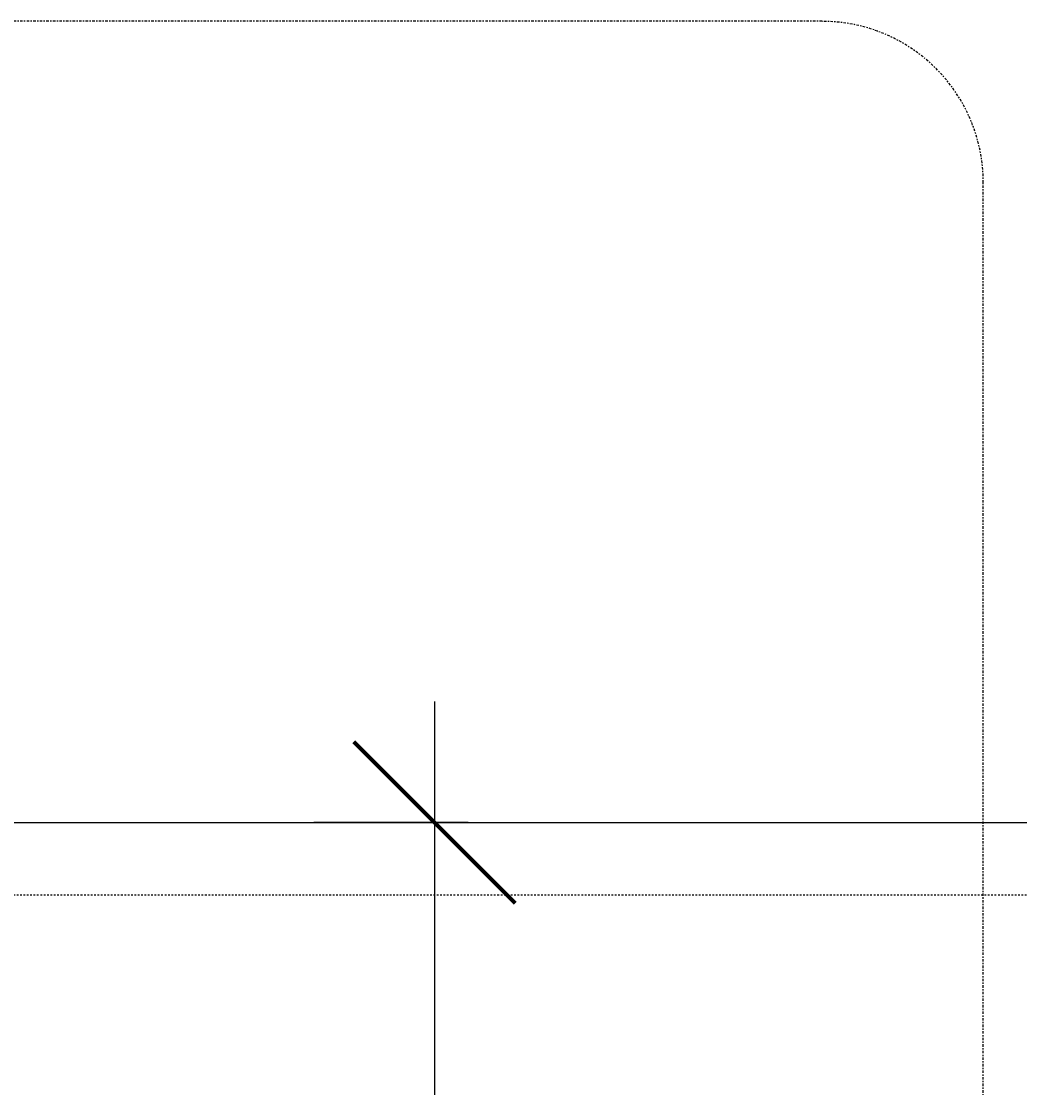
# Model space of a CAD drawing. Header units: inches. Extents: x 9584 to 15274, y -226 to 527.
# Drawn here: x 12161.8 to 12236.1, y 374.3 to 453.6 of the extents above; entities that cross this region are included whole.
import ezdxf

# ---------------------------------------------------------------- set-up
doc = ezdxf.new("R2010")
doc.units = ezdxf.units.IN
doc.header["$MEASUREMENT"] = 0
for name, pattern in [('Aligning Line 1_8_', [0.25, 0.125, -0.125]), ('Dash Dot 3_16_', [0.3125, 0.1875, -0.0625, 0, -0.0625]), ('Grid Line 1_2_', [0.875, 0.5, -0.125, 0.125, -0.125])]:
    doc.linetypes.add(name, pattern=pattern)
for name, color, linetype, lineweight in [('0-1', 7, 'Continuous', 5), ('A-ANNO-DIMS', 211, 'Continuous', 9), ('A-ANNO-DIMS-96', 211, 'Continuous', 9), ('A-ANNO-SYMB-1', 150, 'Dash Dot 3_16_', 9), ('A-FLOR-LEVL-1', 51, 'Grid Line 1_2_', 9), ('G-ANNO-SYMB-1', 147, 'Aligning Line 1_8_', 9)]:
    doc.layers.add(name, color=color, linetype=linetype, lineweight=lineweight)
doc.styles.add('Century Gothic', font='ufonts.com_century-gothic.ttf', dxfattribs={"height": 9})
doc.dimstyles.new('OD__1_8__Tol__', dxfattribs={"dimscale": 12, "dimtxt": 9.397514, "dimasz": 1, "dimexe": 0.75, "dimexo": 0.5, "dimgap": 0.125, "dimtad": 1, "dimdec": 3, "dimrnd": 0.125, "dimzin": 3, "dimdsep": 46, "dimlunit": 4, "dimtxsty": 'Century Gothic', "dimblk1": 'OBLIQUE', "dimblk2": 'OBLIQUE', "dimsah": 1, "dimcen": 0.09, "dimdle": 0.75, "dimazin": 0, "dimtfac": 1, "dimtdec": 4, "dimtix": 1, "dimtmove": 0, "dimatfit": 3, "dimfxl": 1, "dimtvp": 1, "dimtfill": 1, "dimfrac": 2, "dimtolj": 1, "dimtzin": 0, "dimarcsym": 2})

# ---------------------------------------------------------------- blocks, each defined once
blk = doc.blocks.new('CTR - 2nd Phase_rvt-1-BUILDING SECTION - EAST_WEST - LOOKING NORTH')
at = {"layer": 'A-FLOR-LEVL-1'}
blk.add_line((9583.584, 394), (12532.575, 394), dxfattribs=at)
at = {"layer": 'G-ANNO-SYMB-1'}
blk.add_line((12435.884, 388.592), (9680.252, 388.592), dxfattribs=at)
blk = doc.blocks.new('CTR - 1st Phase - Common Walls_rvt-1-BUILDING SECTION - EAST_WEST - LOOKING NORTH')
at = {"layer": 'A-FLOR-LEVL-1'}
blk.add_line((9583.584, 394), (12532.575, 394), dxfattribs=at)
blk = doc.blocks.new('DIMBLOCK8-BUILDING SECTION - EAST_WEST - LOOKING NORTH')
at = {"layer": 'A-ANNO-DIMS-96'}
for p, q in [((12192.595, 403), (12192.595, 264)), ((12195.08, 394), (12183.595, 394)), ((12192.595, 394), (12195.08, 394)), ((12195.08, 264), (12183.595, 264)), ((12192.595, 264), (12195.08, 264))]:
    blk.add_line(p, q, dxfattribs=at)
at = {"layer": 'A-ANNO-DIMS-96', "lineweight": 50}
for p, q in [((12192.595, 394), (12186.595, 400)), ((12192.595, 394), (12198.595, 388)), ((12192.595, 264), (12186.595, 270)), ((12192.595, 264), (12198.595, 258))]:
    blk.add_line(p, q, dxfattribs=at)
at = {"layer": 'A-ANNO-DIMS-96', "color": 0, "insert": (12179.559, 306.252), "char_height": 9, "width": 54.59508, "attachment_point": 1, "rotation": 90, "line_spacing_factor": 0.984502, "style": 'Century Gothic', "bg_fill": 3, "box_fill_scale": 1.25, "bg_fill_color": 256, "bg_fill_true_color": 13158600, "bg_fill_transparency": 0}
blk.add_mtext('10\' - 10"', dxfattribs=at)
blk = doc.blocks.new('_Oblique')
at = {"color": 0, "linetype": 'ByBlock', "lineweight": -2}
blk.add_line((-0.5, -0.5), (0.5, 0.5), dxfattribs=at)

msp = doc.modelspace()

# ---------------------------------------------------------------- linework, layer by layer
at = {"layer": 'A-ANNO-SYMB-1'}
for p, q in [((12221.4168, 453.5803), (12061.7062, 453.5803)), ((12233.4168, -97.9828), (12233.4168, 441.5803))]:
    msp.add_line(p, q, dxfattribs=at)
msp.add_arc((12221.4168, 441.5803), 12, 0, 90, dxfattribs=at)
at = {"layer": 'A-FLOR-LEVL-1'}
msp.add_line((9610.2403, 394), (12532.5752, 394), dxfattribs=at)

# ---------------------------------------------------------------- block references
at = {"layer": '0-1'}
for name in ['CTR - 2nd Phase_rvt-1-BUILDING SECTION - EAST_WEST - LOOKING NORTH', 'CTR - 1st Phase - Common Walls_rvt-1-BUILDING SECTION - EAST_WEST - LOOKING NORTH']:
    msp.add_blockref(name, (0, 0), dxfattribs=at)

# ---------------------------------------------------------------- next in the draw order: dimensions: what is measured, and where the dimension line sits
at = {"layer": 'A-ANNO-DIMS'}
dim = msp.add_linear_dim(base=(12192.5946, 264), p1=(12201.0799, 394), p2=(12201.0799, 264), angle=90, dimstyle='OD__1_8__Tol__', override={"dimpost": '<>', "dimfxl": 130}, dxfattribs=at)
dim.commit()
dim.dimension.update_dxf_attribs({"geometry": 'DIMBLOCK8-BUILDING SECTION - EAST_WEST - LOOKING NORTH', "text_midpoint": (12186.3682, 329)})

doc.saveas('drawing.dxf')
